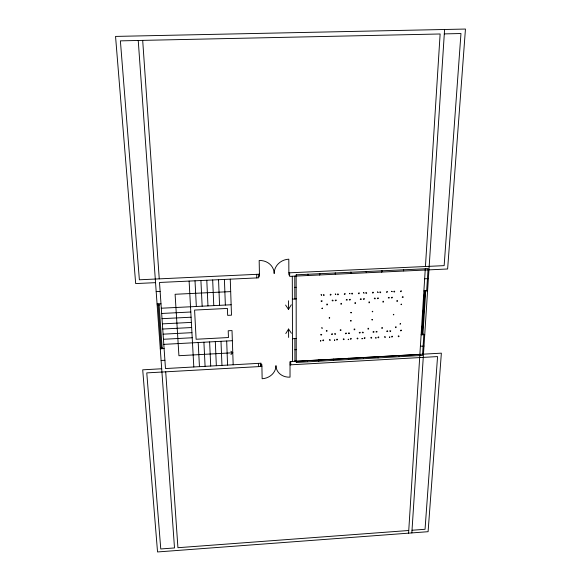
<?xml version="1.0" encoding="UTF-8"?>
<svg xmlns="http://www.w3.org/2000/svg" width="581" height="581" viewBox="0 0 581 581"><rect width="100%" height="100%" fill="white"/><g stroke="black" fill="none" stroke-linecap="round" stroke-linejoin="round"><path stroke-width="0.87" d="M318.628 361.229L318.642 360.075M319.543 274.98L319.557 273.716M348.418 359.559L348.455 358.412M350.67 273.52L350.706 272.264M378.02 357.903L378.078 356.756M381.586 272.075L381.644 270.819M401.5 291.037L400.905 291.771M401.013 290.718L400.418 291.459M392.11 336.116L391.529 336.827M392.582 336.414L392.008 337.125M408.581 533.162L425.292 268.712L428.103 268.582L426.665 290.805M425.43 266.512L440.129 33.981L120.39 40.859L139.375 279.788L259.431 274.21M421.835 334.736L424.617 290.907M422.024 334.721L424.813 290.892M422.285 334.707L425.081 290.885M422.932 334.678L425.742 290.849M423.839 334.627L422.496 355.419L296.237 362.479L296.143 274.813L425.27 268.785M411.842 532.915L444.588 29.486M399.14 336.45L398.631 335.767M387.026 291.408L386.438 292.141M387.512 291.72L386.924 292.461M398.631 336.798L398.123 336.123M378.892 337.147L378.318 337.859M378.413 336.849L377.839 337.561M373.489 292.403L372.9 293.144M372.995 292.09L372.406 292.831M365.159 337.888L364.592 338.6M364.679 337.59L364.105 338.302M327.03 331.235L326.994 330.429M358.92 292.78L358.339 293.521M359.421 293.093L358.833 293.833M350.902 338.331L350.336 339.043M351.389 338.629L350.822 339.34M345.31 293.783L344.729 294.523M344.809 293.47L344.228 294.211M337.089 339.072L336.522 339.783M337.583 339.369L337.016 340.081M330.647 294.16L330.073 294.901M331.155 294.473L330.582 295.221M323.232 339.812L322.673 340.524M323.726 340.11L323.167 340.822M354.809 329.768L354.773 328.969M394.746 291.756L394.23 291.059M394.23 292.127L393.707 291.422M385.464 337.183L384.956 336.508M384.963 337.532L384.455 336.857M371.76 337.924L371.244 337.241M371.252 338.273L370.736 337.59M380.744 292.446L380.221 291.742M380.228 292.809L379.705 292.105M401.493 330.582L400.599 330.887M401.333 330.066L400.44 330.371M327.401 304.902L327.386 304.016M387.796 331.308L386.895 331.62M387.629 330.792L386.735 331.105M392.248 297.174L391.333 297.494M392.415 297.712L391.5 298.031M358.012 338.629L357.489 337.982M326.391 331.33L326.377 330.466M357.497 339.013L356.981 338.331M373.881 331.526L372.987 331.831M374.048 332.041L373.155 332.347M340.865 304.226L340.858 303.347M378.275 297.871L377.359 298.184M378.442 298.409L377.534 298.721M360.097 332.252L359.196 332.564M360.264 332.775L359.37 333.08M364.258 298.561L363.35 298.881M364.432 299.099L363.524 299.418M340.916 330.56L340.909 329.703M346.269 332.993L345.368 333.298M346.443 333.509L345.542 333.814M321.627 327.945L322.346 328.28L321.939 327.728M350.205 299.259L349.29 299.578M350.387 299.796L349.471 300.116M332.579 334.242L331.678 334.554M332.397 333.726L331.497 334.031M372.849 311.648C371.455 310.334 372.842 312.963 372.421 311.343M366.698 293.136L366.168 292.425M366.183 293.499L365.652 292.795M336.108 299.956L335.193 300.275M336.29 300.493L335.375 300.813M344.228 339.369L343.691 338.723M343.72 339.725L343.189 339.072M368.935 302.824L368.928 301.946M321.968 300.66L321.053 300.973M322.157 301.198L321.242 301.51M368.608 329.1L368.601 328.243M390.802 330.945L389.967 330.662M390.592 331.475L389.749 331.199M396.838 301.43L396.838 300.551M403.279 296.898L402.401 296.673M403.032 297.508L402.175 297.225M382.392 328.374L382.392 327.51M397.455 301.394L397.455 300.522M330.378 340.146L329.855 339.464M329.892 340.466L329.354 339.812M376.887 332.143L376.016 331.933M377.098 331.606L376.227 331.395M329.1 318.061C330.146 316.471 329.58 319.325 329.318 317.676M352.616 293.804L352.079 293.115M352.101 294.168L351.563 293.485M321.896 308.562C322.789 306.964 322.433 309.826 322.114 308.177M389.343 297.588L388.457 297.363M389.125 298.14L388.239 297.915M363.118 332.877L362.239 332.666M363.321 332.339L362.442 332.129M285.605 305.069L288.481 309.412L291.306 304.785M375.362 298.278L374.469 298.053M375.115 298.888L374.258 298.605M285.787 333.567L288.575 329.042L291.408 333.269M349.508 333.073L348.622 332.862M349.304 333.61L348.418 333.4M351.425 312.789C350.379 311.336 351.142 314.089 351.04 312.433M361.135 299.527L360.235 299.302M393.911 314.735C392.792 313.282 393.686 316.035 393.504 314.379M401.638 304.546C400.636 303.1 401.355 305.846 401.231 304.197M361.346 298.975L360.445 298.75M335.651 333.806L334.765 333.596M335.448 334.351L334.562 334.133M338.491 294.494L337.939 293.804M337.96 294.879L337.423 294.175M347.278 299.673L346.378 299.44M347.075 300.224L346.174 299.999M321.751 334.547L320.857 334.329M321.554 335.084L320.661 334.874M332.971 300.922L332.071 300.697M333.131 300.428L332.245 300.065M323.784 295.576L323.247 294.865M324.321 295.184L323.762 294.502M230.947 354.541L232.77 352.783L230.831 351.222M400.236 323.617L399.982 324.242L400.636 323.762M408.748 530.497L177.931 547.709L165.716 371.84M412.016 530.25L425.045 529.284L437.558 356.581L289.977 364.861M261.9 366.444L146.775 372.886L160.763 548.965L174.503 547.941L138.234 40.474M232.77 352.783L178.919 355.717L175.106 294.276L230.686 291.604M161.104 360.489L164.91 360.278M420.39 346.247L423.999 346.051M161.692 368.761L142.708 369.821L157.538 551.95L428.095 531.695L441.364 353.161L290.021 361.6L290.035 377.149A14.082 12.288 -13 0 1 275.96 365.652A14.133 12.354 -10.2 0 1 262.14 378.747L261.871 364.563L261.123 364.607M296.237 361.324L419.86 354.425M289.97 362.994L290.711 362.951M163.806 344.359L232.356 340.706M292.483 338.723L296.208 338.52M161.133 347.467L162.092 347.416M422.104 333.487L423.012 333.436M421.821 334.373L424.573 291.168M160.269 348.782L164.096 348.571M421.116 334.772L424.74 334.576M162.382 323.871L191.374 322.39M162.738 329.035L191.65 327.539M163.094 334.169L191.933 332.666M163.45 339.275L192.209 337.764M161.293 308.22L231.136 304.764M161.656 313.464L190.8 312.004M162.019 318.686L191.091 317.211M157.066 304.016L160.988 303.827M423.89 290.943L427.594 290.761M158.141 305.294L159.121 305.243M424.733 292.185L425.655 292.141M292.366 299.128L296.172 298.939M288.866 272.845L444.145 265.64L460.965 33.531L444.305 33.894M258.698 276.309L259.475 276.273L259.17 260.506A14.808 13.581 -11 0 1 274.174 273.528A14.757 13.501 -15.5 0 1 288.808 259.177L288.88 274.9L289.65 274.864M155.541 282.649L135.678 283.579L115.546 36.414L465.454 29.05L447.624 268.988L289.658 276.374L289.643 272.809M156.18 291.611L160.124 291.422M424.653 278.8L428.386 278.619M383.489 302.084L383.525 301.212M382.864 302.12L382.908 301.248M369.523 302.781L369.552 301.909M354.889 303.514L354.918 302.643M355.514 303.485L355.536 302.614M372.109 319.514C373.322 320.719 370.547 319.354 372.515 319.615M341.461 304.19L341.483 303.311M350.815 320.61C351.926 321.874 349.217 320.458 351.207 320.719M326.747 304.923L326.754 304.052M396.097 327.633L396.14 326.791M395.487 327.669L395.53 326.82M381.746 328.396L381.782 327.546M367.962 329.122L367.991 328.272M354.134 329.848L354.163 328.999M340.27 330.582L340.292 329.732M403.657 269.642L403.592 270.899M382.015 270.652L381.964 271.908M366.291 271.385L366.248 272.642M399.154 355.405L399.096 356.552M350.96 272.097L350.924 273.36M378.434 356.56L378.384 357.707M335.266 272.83L335.237 274.094M363.379 357.395L363.336 358.55M319.826 273.549L319.811 274.813M348.694 358.216L348.665 359.37M307.945 274.109L307.937 275.365M333.668 359.058L333.647 360.205M296.339 274.646L296.339 275.91M318.896 359.879L318.882 361.033M296.114 287.297L294.756 287.363M296.128 298.547L294.778 298.619M307.523 360.51L307.516 361.672M296.179 349.668L294.865 349.74M296.426 361.135L296.426 362.29M296.194 360.852L294.887 360.924M159.027 303.921L162.179 348.68M158.047 303.972L161.227 348.731M142.686 40.38L159.252 278.865M189.115 281.081L193.807 366.974M195.013 280.805L196.342 306.485M198.201 342.529L199.45 366.655M200.91 280.529L202.159 306.194M203.909 342.224L205.086 366.342M206.792 280.253L207.969 305.911M209.618 341.918L210.721 366.03M212.675 279.977L213.772 305.621M215.311 341.613L216.343 365.71M218.543 279.708L219.567 305.337M220.998 341.316L221.957 365.398M224.411 279.432L225.355 305.047M226.684 341.011L227.57 365.086M230.265 279.156L231.492 315.171L227.658 315.36L227.411 308.438L194.584 310.072L196.124 339.253L228.456 337.539L228.21 330.771L232.015 330.574L233.177 364.774M256.715 274.341L256.787 277.914M258.552 363.357L258.625 366.626M261.159 366.48L261.101 363.219L165.483 368.55L159.506 282.468L258.727 277.827L258.654 274.247M260.411 363.256L260.477 366.524M290.703 361.564L290.718 364.824M288.437 300.762L288.481 309.412M288.575 329.042L288.619 337.445M292.294 276.251L292.548 361.462M294.778 276.149L294.821 299.004M294.887 338.6L294.93 361.331M321.104 294.734L321.576 295.148L321.104 294.734M320.574 340.778L320.567 341.207L321.039 340.756L320.574 340.778M334.438 340.038L334.424 340.459L334.903 340.008L334.438 340.038M335.295 294.037L335.767 294.458L335.295 294.037M348.259 339.297L348.244 339.711L348.723 339.268L348.259 339.297M349.442 293.347L349.907 293.768L349.442 293.347M363.546 292.657L364.011 293.078L363.546 292.657M362.043 338.549L362.028 338.97L362.508 338.527L362.043 338.549M377.614 291.967L378.071 292.388L377.614 291.967M375.784 337.815L375.769 338.236L376.248 337.786L375.784 337.815M391.638 291.284L392.088 291.698L391.638 291.284M389.488 337.074L389.466 337.496L389.945 337.053L389.488 337.074"/></g></svg>
